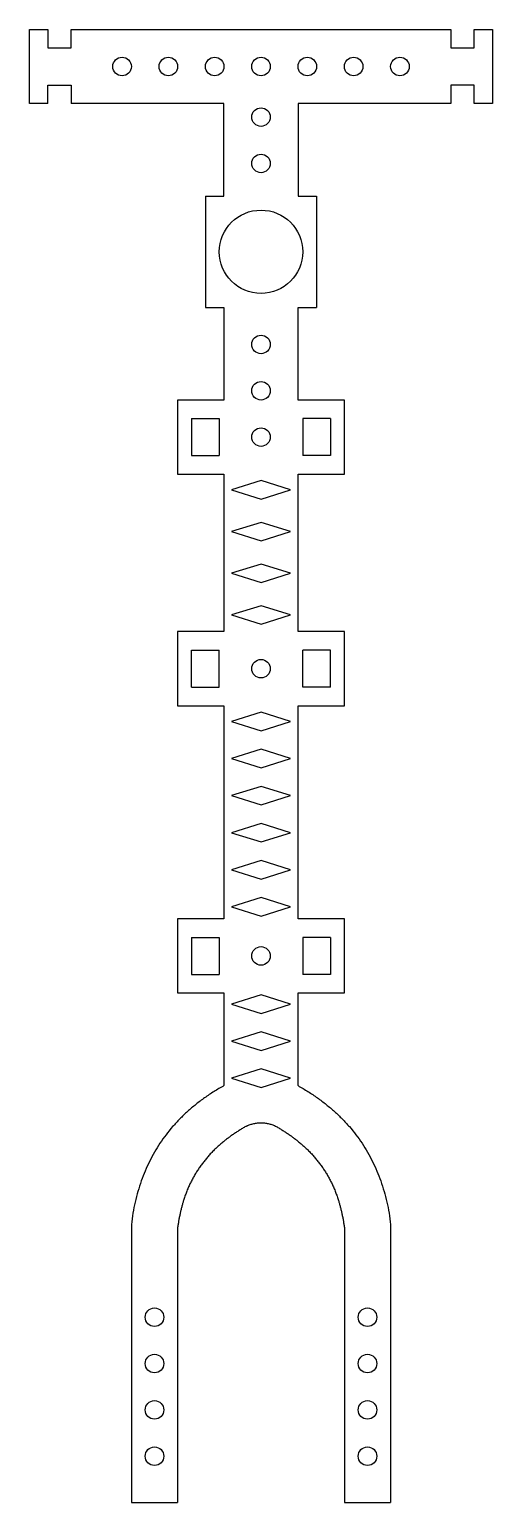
# Model space of a CAD drawing. Header units: millimetres. Extents: x -25 to 25, y -135 to 24.
import ezdxf

# ---------------------------------------------------------------- set-up
doc = ezdxf.new("R2010")
doc.units = ezdxf.units.MM

msp = doc.modelspace()

# ---------------------------------------------------------------- linework, layer by layer
at = {"color": 7, "linetype": 'Continuous', "lineweight": 25}
for p, q in [((-25, 24), (-23, 24)), ((-25, 16), (-25, 24)), ((-23, 24), (-23, 22)), ((-20.5, 24), (20.5, 24)), ((-20.5, 22), (-20.5, 24)), ((20.5, 24), (20.5, 22)), ((23, 24), (25, 24)), ((23, 22), (23, 24)), ((25, 24), (25, 16)), ((-23, 22), (-20.5, 22)), ((20.5, 22), (23, 22)), ((-23, 16), (-23, 18)), ((-23, 18), (-20.5, 18)), ((-20.5, 18), (-20.5, 16)), ((20.5, 18), (20.5, 16)), ((23, 18), (20.5, 18)), ((23, 16), (23, 18)), ((-23, 16), (-25, 16)), ((-4, 16), (-20.5, 16)), ((-4, 6), (-4, 16)), ((20.5, 16), (4, 16)), ((4, 16), (4, 6)), ((25, 16), (23, 16)), ((-6, 6), (-4, 6)), ((-6, 6), (-6, -6)), ((4, 6), (6, 6)), ((6, 6), (6, -6)), ((-6, -6), (-4, -6)), ((-4, -6), (-4, -16)), ((4, -16), (4, -6)), ((4, -6), (6, -6)), ((-4, -16), (-9, -16)), ((-9, -16), (-9, -24)), ((9, -16), (4, -16)), ((9, -24), (9, -16)), ((-7.5, -18), (-4.5, -18)), ((-7.5, -18), (-7.5, -22)), ((-4.5, -18), (-4.5, -22)), ((7.5, -18), (4.5, -18)), ((4.5, -18), (4.5, -22)), ((7.5, -18), (7.5, -22)), ((-7.5, -22), (-4.5, -22)), ((7.5, -22), (4.5, -22)), ((-9, -24), (-4, -24)), ((-4, -24), (-4, -41)), ((0, -24.7), (-3.2, -25.7)), ((3.2, -25.7), (0, -24.7)), ((4, -41), (4, -24)), ((4, -24), (9, -24)), ((-3.2, -25.7), (0, -26.7)), ((0, -26.7), (3.2, -25.7)), ((0, -29.2), (-3.2, -30.2)), ((-3.2, -30.2), (0, -31.2)), ((3.2, -30.2), (0, -29.2)), ((0, -31.2), (3.2, -30.2)), ((0, -33.7), (-3.2, -34.7)), ((-3.2, -34.7), (0, -35.7)), ((3.2, -34.7), (0, -33.7)), ((0, -35.7), (3.2, -34.7)), ((0, -38.2), (-3.2, -39.2)), ((-3.2, -39.2), (0, -40.2)), ((3.2, -39.2), (0, -38.2)), ((0, -40.2), (3.2, -39.2)), ((-4, -41), (-9, -41)), ((-9, -41), (-9, -49)), ((9, -41), (4, -41)), ((9, -49), (9, -41)), ((-7.5, -47), (-7.5, -43)), ((-7.5, -43), (-4.5, -43)), ((-4.5, -47), (-4.5, -43)), ((7.5, -43), (4.5, -43)), ((4.5, -47), (4.5, -43)), ((7.5, -47), (7.5, -43)), ((-7.5, -47), (-4.5, -47)), ((7.5, -47), (4.5, -47)), ((-9, -49), (-4, -49)), ((-4, -49), (-4, -72)), ((4, -72), (4, -49)), ((4, -49), (9, -49)), ((0, -49.7), (-3.2, -50.7)), ((-3.2, -50.7), (0, -51.7)), ((3.2, -50.7), (0, -49.7)), ((0, -51.7), (3.2, -50.7)), ((0, -53.7), (-3.2, -54.7)), ((3.2, -54.7), (0, -53.7)), ((-3.2, -54.7), (0, -55.7)), ((0, -55.7), (3.2, -54.7)), ((0, -57.7), (-3.2, -58.7)), ((-3.2, -58.7), (0, -59.7)), ((3.2, -58.7), (0, -57.7)), ((0, -59.7), (3.2, -58.7)), ((0, -61.7), (-3.2, -62.7)), ((3.2, -62.7), (0, -61.7)), ((-3.2, -62.7), (0, -63.7)), ((0, -63.7), (3.2, -62.7)), ((0, -65.7), (-3.2, -66.7)), ((-3.2, -66.7), (0, -67.7)), ((3.2, -66.7), (0, -65.7)), ((0, -67.7), (3.2, -66.7)), ((0, -69.7), (-3.2, -70.7)), ((3.2, -70.7), (0, -69.7)), ((-3.2, -70.7), (0, -71.7)), ((0, -71.7), (3.2, -70.7)), ((-4, -72), (-9, -72)), ((-9, -72), (-9, -80)), ((9, -72), (4, -72)), ((9, -80), (9, -72)), ((-7.5, -74), (-7.5, -78)), ((-7.5, -74), (-4.5, -74)), ((-4.5, -74), (-4.5, -78)), ((7.5, -74), (4.5, -74)), ((4.5, -74), (4.5, -78)), ((7.5, -74), (7.5, -78)), ((-7.5, -78), (-4.5, -78)), ((7.5, -78), (4.5, -78)), ((-9, -80), (-4, -80)), ((-4, -80), (-4, -90)), ((0, -80.2), (-3.2, -81.2)), ((3.2, -81.2), (0, -80.2)), ((4, -90), (4, -80)), ((4, -80), (9, -80)), ((-3.2, -81.2), (0, -82.2)), ((0, -82.2), (3.2, -81.2)), ((0, -84.2), (-3.2, -85.2)), ((3.2, -85.2), (0, -84.2)), ((-3.2, -85.2), (0, -86.2)), ((0, -86.2), (3.2, -85.2)), ((0, -88.2), (-3.2, -89.2)), ((3.2, -89.2), (0, -88.2)), ((-3.2, -89.2), (0, -90.2)), ((0, -90.2), (3.2, -89.2)), ((-14, -105), (-14, -135)), ((-9, -105.31), (-9, -135)), ((9, -105.31), (9, -135)), ((14, -105), (14, -135)), ((-14, -135), (-9, -135)), ((9, -135), (14, -135))]:
    msp.add_line(p, q, dxfattribs=at)
for centre, radius in [((-15, 20), 1), ((-10, 20), 1), ((-5, 20), 1), ((0, 20), 1), ((5, 20), 1), ((10, 20), 1), ((15, 20), 1), ((0, 14.54), 1), ((0, 9.54), 1), ((0, 0), 4.5), ((0, -10), 1), ((0, -15), 1), ((0, -20), 1), ((0, -45), 1), ((0, -76), 1), ((-11.5, -115), 1), ((11.5, -115), 1), ((-11.5, -120), 1), ((11.5, -120), 1), ((-11.5, -125), 1), ((11.5, -125), 1), ((-11.5, -130), 1), ((11.5, -130), 1)]:
    msp.add_circle(centre, radius, dxfattribs=at)
for points in [[(-4, -90), (-12.82, -94.95), (-14, -105)], [(4, -90), (12.82, -94.95), (14, -105)], [(-1.56, -94.36), (0, -93.65), (1.56, -94.36)]]:
    msp.add_open_spline(points, degree=2, dxfattribs=at)
for points in [[(-1.56, -94.36), (-4.12, -95.82), (-6.77, -98.85), (-8.6, -102.41), (-9, -105.31)], [(1.56, -94.36), (4.12, -95.82), (6.77, -98.85), (8.6, -102.41), (9, -105.31)]]:
    msp.add_open_spline(points, degree=2, knots=[0, 0, 0, 0.3685952, 0.6143253, 0.9829205, 0.9829205, 0.9829205], dxfattribs=at)

doc.saveas('drawing.dxf')
